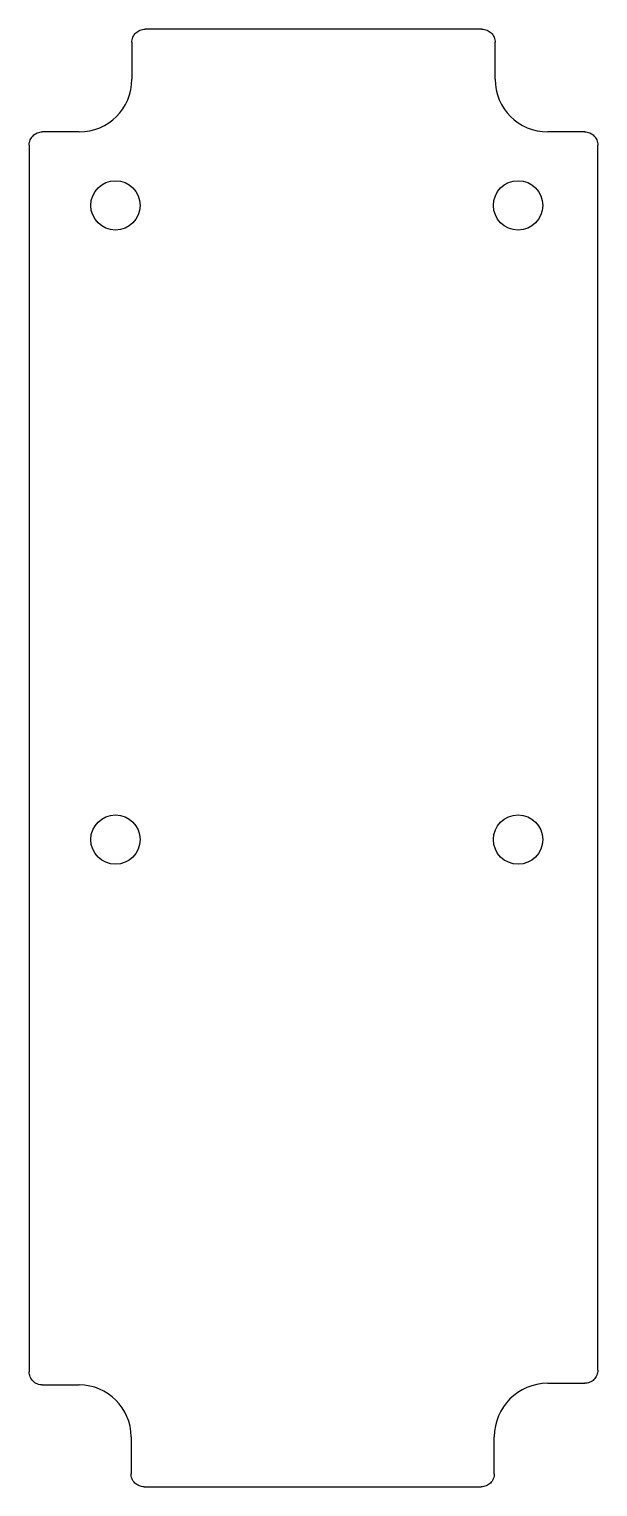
# Model space of a CAD drawing. Extents: x -17.3 to 17.3, y -44.4 to 44.4.
import ezdxf

# ---------------------------------------------------------------- set-up
doc = ezdxf.new("R2010")
doc.units = 0
doc.header["$MEASUREMENT"] = 0
doc.layers.add('MODELSKETCH_VISIBLE', color=7, linetype='CONTINUOUS')

msp = doc.modelspace()

# ---------------------------------------------------------------- linework, layer by layer
at = {"layer": 'MODELSKETCH_VISIBLE'}
for p, q in [((10.25, 44.35), (-10.25, 44.35)), ((-11.05, 43.55), (-11.05, 41.3)), ((11.05, 41.3), (11.05, 43.55)), ((-17.3, 37.3), (-17.3, -37.35)), ((-14.25, 38.1), (-16.5, 38.1)), ((16.5, 38.1), (14.25, 38.1)), ((17.3, -37.25), (17.3, 37.3)), ((14.25, -38.05), (16.5, -38.05)), ((-16.5, -38.15), (-14.25, -38.15)), ((-11.1, -41.3), (-11.1, -43.55)), ((11, -43.55), (11, -41.3)), ((-10.3, -44.35), (10.2, -44.35))]:
    msp.add_line(p, q, dxfattribs=at)
for centre in [(-12.048, 33.627), (12.448, 33.627), (-12.048, -4.965), (12.448, -4.965)]:
    msp.add_circle(centre, 1.5, dxfattribs=at)
for centre, radius, start, end in [((-14.25, 41.3), 3.2, 270, 0), ((14.25, 41.3), 3.2, 180, 270), ((14.25, -41.3), 3.25, 90, 180), ((-14.25, -41.3), 3.15, 0, 90)]:
    msp.add_arc(centre, radius, start, end, dxfattribs=at)
for points in [[(-11.05, 43.55), (-11.05, 43.603), (-11.04, 43.707), (-10.994, 43.858), (-10.92, 43.998), (-10.853, 44.079), (-10.816, 44.116), (-10.779, 44.153), (-10.698, 44.22), (-10.558, 44.294), (-10.407, 44.34), (-10.303, 44.35), (-10.25, 44.35)], [(10.25, 44.35), (10.303, 44.35), (10.407, 44.34), (10.558, 44.294), (10.698, 44.22), (10.779, 44.153), (10.816, 44.116), (10.853, 44.079), (10.92, 43.998), (10.994, 43.858), (11.04, 43.707), (11.05, 43.603), (11.05, 43.55)], [(-17.3, 37.3), (-17.3, 37.353), (-17.29, 37.457), (-17.244, 37.608), (-17.17, 37.748), (-17.103, 37.829), (-17.066, 37.866), (-17.029, 37.903), (-16.948, 37.97), (-16.808, 38.044), (-16.657, 38.09), (-16.553, 38.1), (-16.5, 38.1)], [(16.5, 38.1), (16.553, 38.1), (16.657, 38.09), (16.808, 38.044), (16.948, 37.97), (17.029, 37.903), (17.066, 37.866), (17.103, 37.829), (17.17, 37.748), (17.244, 37.608), (17.29, 37.457), (17.3, 37.353), (17.3, 37.3)], [(17.3, -37.25), (17.3, -37.303), (17.29, -37.407), (17.244, -37.558), (17.17, -37.698), (17.103, -37.779), (17.066, -37.816), (17.029, -37.853), (16.948, -37.92), (16.808, -37.994), (16.657, -38.04), (16.553, -38.05), (16.5, -38.05)], [(-16.5, -38.15), (-16.553, -38.15), (-16.657, -38.14), (-16.808, -38.094), (-16.948, -38.02), (-17.029, -37.953), (-17.066, -37.916), (-17.103, -37.879), (-17.17, -37.798), (-17.244, -37.658), (-17.29, -37.507), (-17.3, -37.403), (-17.3, -37.35)], [(-10.3, -44.35), (-10.353, -44.35), (-10.457, -44.34), (-10.608, -44.294), (-10.748, -44.22), (-10.829, -44.153), (-10.866, -44.116), (-10.903, -44.079), (-10.97, -43.998), (-11.044, -43.858), (-11.09, -43.707), (-11.1, -43.603), (-11.1, -43.55)], [(11, -43.55), (11, -43.603), (10.99, -43.707), (10.944, -43.858), (10.87, -43.998), (10.803, -44.079), (10.766, -44.116), (10.729, -44.153), (10.648, -44.22), (10.508, -44.294), (10.357, -44.34), (10.253, -44.35), (10.2, -44.35)]]:
    msp.add_open_spline(points, degree=3, knots=[0.8750545, 0.8750545, 0.8750545, 0.8750545, 0.90625, 0.9375, 0.96875, 1, 1, 1, 1.03125, 1.0625, 1.09375, 1.1249455, 1.1249455, 1.1249455, 1.1249455], dxfattribs=at)

doc.saveas('drawing.dxf')
